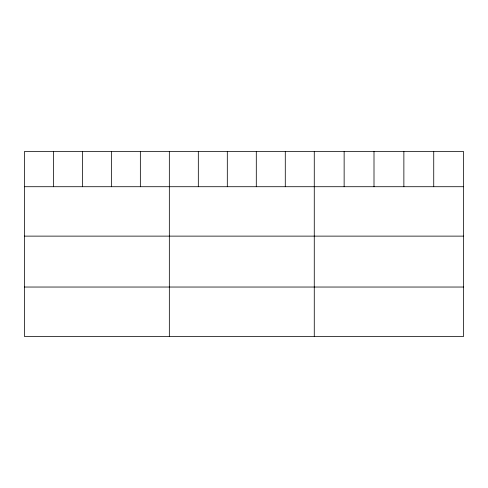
<?xml version="1.0" encoding="UTF-8"?>
<svg xmlns="http://www.w3.org/2000/svg" width="488" height="488" viewBox="0 0 488 488"><rect width="100%" height="100%" fill="white"/><g stroke="black" fill="none" stroke-linecap="round" stroke-linejoin="round"><path stroke-width="0.73" d="M463.6 186.715L463.6 336.445L24.4 336.445L24.4 151.554L463.6 151.554L463.6 186.715L24.4 186.715M24.4 236.125L463.6 236.125M24.4 287.036L463.6 287.036M433.734 151.554L433.734 186.715M403.869 151.554L403.869 186.715M374.003 151.554L374.003 186.715M344.138 151.554L344.138 186.715M314.272 151.554L314.272 336.445M285.285 151.554L285.285 186.715M256.298 151.554L256.298 186.715M227.31 151.554L227.31 186.715M198.323 151.554L198.323 186.715M169.336 151.554L169.336 336.445M140.349 151.554L140.349 186.715M111.362 151.554L111.362 186.715M82.374 151.554L82.374 186.715M53.387 151.554L53.387 186.715"/></g></svg>
